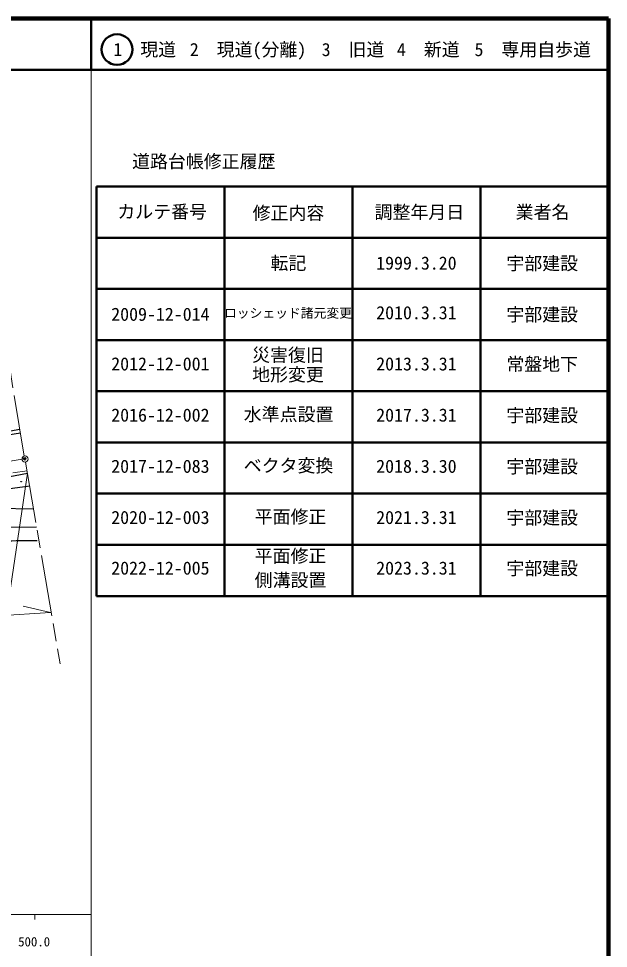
# Model space of a CAD drawing. Units: millimetres, scale not verified. Extents: x 40000 to 680000, y 20000 to 380000.
# Drawn here: x 564809 to 680000, y 198357 to 380000 of the extents above; entities that cross this region are included whole.
import ezdxf
from ezdxf.enums import TextEntityAlignment as Align

# ---------------------------------------------------------------- set-up
doc = ezdxf.new("R2010")
doc.units = ezdxf.units.MM
doc.header["$LTSCALE"] = 1000
doc.header["$PDMODE"] = 32
doc.header["$PDSIZE"] = 500
doc.linetypes.add('CHAIN', pattern=[18.5, 12, -1.5, 3.5, -1.5])
doc.linetypes.add('DASHED', pattern=[7.5, 6, -1.5])
for name, color, linetype, lineweight in [('M-BGD', 7, 'Continuous', 25), ('M-BMK', 2, 'CHAIN', 13), ('M-BMK-SRVR', 3, 'Continuous', 13), ('M-STR-HTXT', 7, 'Continuous', 13), ('M-TTL', 2, 'Continuous', 140), ('M-TTL-BAND', 7, 'Continuous', 13), ('M-TTL-FRAM', 2, 'Continuous', 50), ('M-TTL-LINE', 7, 'Continuous', 50), ('M-TTL-TXT', 7, 'Continuous', 50)]:
    doc.layers.add(name, color=color, linetype=linetype, lineweight=lineweight)
doc.layers.add('M-OTRS', color=6, linetype='Continuous')
doc.styles.add('ＭＳ ゴシック', font='')
doc.styles.get('ＭＳ ゴシック').set_extended_font_data('MS Gothic')

msp = doc.modelspace()

# ---------------------------------------------------------------- linework, layer by layer
at = {"layer": 'M-BGD'}
for p, q in [((565062, 299701), (547742, 296860)), ((550887, 296830), (565161, 299102)), ((558310, 289605), (566546, 291210)), ((566979, 288677), (542639, 285421)), ((567797, 284154), (558750, 284339)), ((559364, 280655), (568330, 280702))]:
    msp.add_line(p, q, dxfattribs=at)
at = {"layer": 'M-BGD', "linetype": 'DASHED', "lineweight": 13}
msp.add_line((563702, 291249), (566472, 291641), dxfattribs=at)
at = {"layer": 'M-BGD'}
msp.add_circle((565307, 289526), 51.7, dxfattribs=at)
msp.add_open_spline([(288938, 253600), (291214, 255188), (293161, 257409), (295766, 258365), (298412, 259335), (301370, 258987), (304183, 259159), (313698, 259739), (323244, 259584), (332769, 259953), (339177, 260200), (345625, 260078), (351984, 260905), (358048, 261695), (363963, 263375), (369930, 264717), (381555, 267331), (393025, 270637), (404709, 272975), (407286, 273490), (409864, 274132), (412490, 274245), (419491, 274547), (426461, 273123), (433453, 272657), (440807, 272167), (448157, 271340), (455527, 271387), (468369, 271468), (481138, 273349), (493958, 274086), (502211, 274561), (510491, 274563), (518732, 275198), (526006, 275759), (533209, 277104), (540489, 277580), (545403, 277901), (550335, 277815), (555258, 277898), (559652, 277972), (564046, 278004), (568439, 278057)], degree=3, knots=[0, 0, 0, 0, 1, 1, 1, 2, 2, 2, 3, 3, 3, 4, 4, 4, 5, 5, 5, 6, 6, 6, 7, 7, 7, 8, 8, 8, 9, 9, 9, 10, 10, 10, 11, 11, 11, 12, 12, 12, 13, 13, 13, 14, 14, 14, 14], dxfattribs=at)
at = {"layer": 'M-BMK'}
for p, q in [((565916, 294537), (559393, 334001)), ((565477, 293930), (551673, 291682)), ((566177, 293367), (572919, 253939))]:
    msp.add_line(p, q, dxfattribs=at)
at = {"layer": 'M-BMK-SRVR'}
msp.add_circle((566076, 293958), 600, dxfattribs=at)
at = {"layer": 'M-OTRS'}
msp.add_point((566002, 294015), dxfattribs=at)
at = {"layer": 'M-STR-HTXT'}
for p, q in [((557612, 231082), (566547, 291201)), ((571068, 264000), (565718, 265227)), ((518322, 260471), (571068, 264000))]:
    msp.add_line(p, q, dxfattribs=at)
at = {"layer": 'M-TTL'}
for p, q in [((680000, 380000), (40000, 380000)), ((680000, 20000), (680000, 380000))]:
    msp.add_line(p, q, dxfattribs=at)
at = {"layer": 'M-TTL-BAND'}
for p, q in [((579000, 20000), (579000, 370000)), ((40000, 205000), (579000, 205000)), ((568000, 205000), (568000, 204000))]:
    msp.add_line(p, q, dxfattribs=at)
at = {"layer": 'M-TTL-FRAM'}
for p, q in [((580000, 347197), (580000, 267197)), ((580000, 347197), (680000, 347197)), ((580000, 267197), (680000, 267197))]:
    msp.add_line(p, q, dxfattribs=at)
at = {"layer": 'M-TTL-LINE'}
for p, q in [((579000, 380000), (579000, 370000)), ((40000, 370000), (680000, 370000)), ((605000, 347197), (605000, 267197)), ((630000, 347197), (630000, 267197)), ((655000, 347197), (655000, 267197)), ((580000, 337197), (680000, 337197)), ((580000, 327197), (680000, 327197)), ((580000, 317197), (680000, 317197)), ((580000, 307197), (680000, 307197)), ((580000, 297197), (680000, 297197)), ((580000, 287197), (680000, 287197)), ((580000, 277197), (680000, 277197))]:
    msp.add_line(p, q, dxfattribs=at)
at = {"layer": 'M-TTL-TXT'}
msp.add_circle((584031, 373958), 3000, dxfattribs=at)

# ---------------------------------------------------------------- texts
at = {"layer": 'M-TTL-BAND', "style": 'ＭＳ ゴシック'}
msp.add_text('500.0', height=1833, dxfattribs=at).set_placement((567844, 198195), align=Align.BOTTOM_CENTER)
at = {"layer": 'M-TTL-TXT', "style": 'ＭＳ ゴシック'}
for s, p in [('1\u3000現道', (589448, 373958)), ('2\u3000現道(分離)', (609619, 373958)), ('3\u3000旧道', (630121, 373958)), ('4\u3000新道', (644824, 373958)), ('5\u3000専用自歩道', (665228, 373958)), ('道路台帳修正履歴', (600968, 352113)), ('カルテ番号', (592839, 342277)), ('修正内容', (617509, 342023)), ('調整年月日', (643089, 342197)), ('業者名', (667134, 342197)), ('転記', (617500, 332245)), ('1999.3.20', (642500, 332245)), ('宇部建設', (667077, 332189)), ('2009-12-014', (592500, 322245)), ('宇部建設', (667077, 322189))]:
    msp.add_text(s, height=2566, dxfattribs=at).set_placement(p, align=Align.MIDDLE_CENTER)
for s, height, p in [('ロッシェッド諸元変更', 1833, (604919, 321013)), ('地形変更', 2566, (610419, 308409)), ('水準点設置', 2566, (608786, 300636)), ('ベクタ変換', 2566, (608786, 290636)), ('平面修正', 2566, (610915, 280636)), ('平面修正', 2566, (610915, 272977)), ('側溝設置', 2566, (610915, 268252))]:
    msp.add_text(s, height=height, dxfattribs=at).set_placement(p, align=Align.BOTTOM_LEFT)
for s, p in [('2010.3.31', (642500, 320495)), ('災害復旧', (617419, 312242)), ('2012-12-001', (592500, 310495)), ('2013.3.31', (642500, 310495)), ('常盤地下', (667077, 310439)), ('2016-12-002', (592500, 300495)), ('2017.3.31', (642500, 300495)), ('宇部建設', (667077, 300439)), ('2017-12-083', (592500, 290495)), ('2018.3.30', (642500, 290495)), ('宇部建設', (667077, 290439)), ('2020-12-003', (592500, 280495)), ('2021.3.31', (642500, 280495)), ('宇部建設', (667077, 280439)), ('2022-12-005', (592500, 270607)), ('2023.3.31', (642500, 270607)), ('宇部建設', (667077, 270550))]:
    msp.add_text(s, height=2566, dxfattribs=at).set_placement(p, align=Align.BOTTOM_CENTER)

doc.saveas('drawing.dxf')
